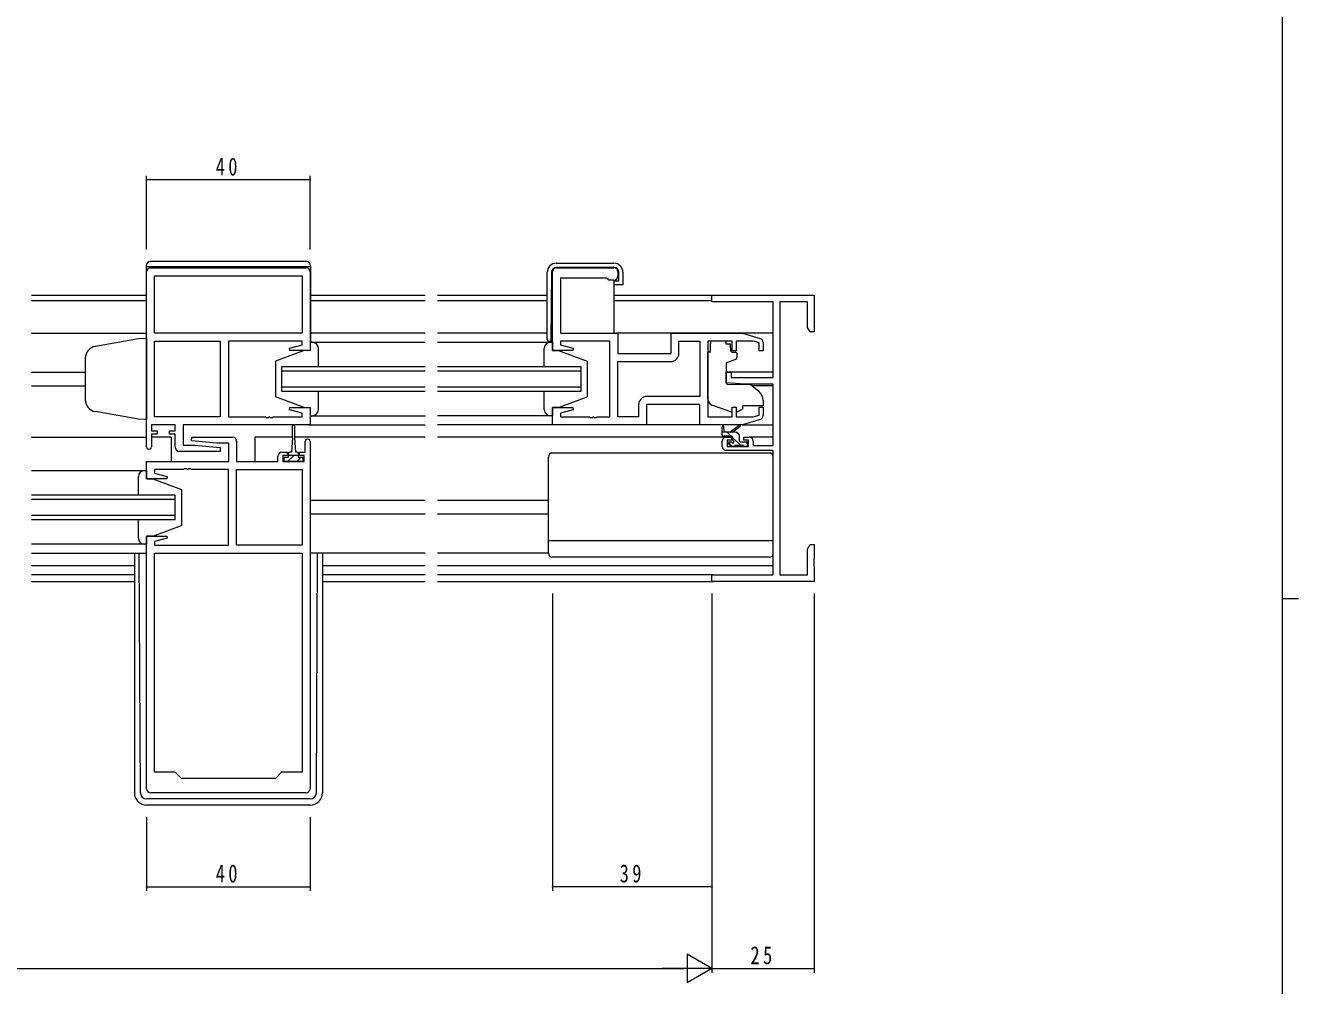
# Model space of a CAD drawing. Units: millimetres, scale not verified. Extents: x -567 to 567, y -403 to 403.
# Drawn here: x 230 to 541.3, y -70.6 to 164.2 of the extents above; entities that cross this region are included whole.
import ezdxf

# ---------------------------------------------------------------- set-up
doc = ezdxf.new("R2010")
doc.units = ezdxf.units.MM
doc.header["$LTSCALE"] = 2
for name, color, linetype, lineweight in [('0-1_YKK_ZWAK', 7, 'Continuous', 18), ('0-3_YKK_11', 7, 'Continuous', 18), ('0-4_YKK_12', 2, 'Continuous', 18), ('0-5_YKK_13', 4, 'Continuous', 18), ('0-7_YKK_D', 6, 'Continuous', 18)]:
    doc.layers.add(name, color=color, linetype=linetype, lineweight=lineweight)
doc.styles.add('ＭＳ ゴシック', font='')
doc.styles.get('ＭＳ ゴシック').set_extended_font_data('MS Gothic')

msp = doc.modelspace()

# ---------------------------------------------------------------- linework, layer by layer
at = {"layer": '0-1_YKK_ZWAK'}
for p, q in [((537.274, 399), (537.274, -351)), ((537.274, 24), (541.274, 24))]:
    msp.add_line(p, q, dxfattribs=at)
at = {"layer": '0-3_YKK_11'}
for p, q in [((259.591, 61.116), (259.591, 103.916)), ((260.591, 104.916), (298.591, 104.916)), ((261.521, 102.986), (297.661, 102.986)), ((261.521, 88.916), (261.521, 102.986)), ((261.521, 102.986), (297.661, 102.986)), ((297.661, 102.986), (297.661, 88.916)), ((299.591, 103.916), (299.591, 84.716)), ((358.841, 84.716), (358.841, 103.916)), ((359.841, 104.916), (373.841, 104.916)), ((374.841, 103.916), (374.841, 102.916)), ((360.771, 102.416), (360.771, 88.916)), ((372.141, 102.416), (360.771, 102.416)), ((372.341, 102.216), (372.141, 102.416)), ((372.641, 101.916), (372.341, 102.216)), ((373.841, 101.916), (372.641, 101.916)), ((397.841, 98.216), (422.841, 98.216)), ((397.841, 96.586), (397.841, 98.216)), ((412.841, 96.586), (397.841, 96.586)), ((412.841, 78.116), (412.841, 96.586)), ((421.211, 96.586), (414.471, 96.586)), ((414.471, 96.586), (414.471, 29.846)), ((421.211, 90.307), (421.211, 96.586)), ((422.841, 98.216), (422.841, 89.216)), ((421.841, 89.216), (421.211, 90.307)), ((297.661, 88.916), (261.521, 88.916)), ((360.771, 88.916), (374.841, 88.916)), ((374.841, 88.916), (374.841, 83.916)), ((387.841, 88.916), (405.341, 88.916)), ((387.841, 83.916), (387.841, 88.916)), ((405.341, 88.916), (409.628, 87.629)), ((422.841, 89.216), (421.841, 89.216)), ((261.521, 86.986), (277.591, 86.986)), ((261.521, 68.446), (261.521, 86.986)), ((277.591, 86.986), (277.591, 68.446)), ((277.591, 86.986), (277.591, 68.446)), ((279.591, 86.986), (279.591, 68.446)), ((297.661, 86.986), (279.591, 86.986)), ((294.561, 85.238), (297.661, 86.068)), ((294.63, 84.716), (294.561, 85.238)), ((299.591, 84.716), (294.63, 84.716)), ((297.661, 86.068), (297.661, 86.986)), ((363.801, 84.716), (358.841, 84.716)), ((360.771, 86.986), (360.771, 86.068)), ((372.841, 86.986), (360.771, 86.986)), ((360.771, 86.068), (363.87, 85.238)), ((363.87, 85.238), (363.801, 84.716)), ((372.841, 68.446), (372.841, 86.986)), ((389.771, 86.986), (394.911, 86.986)), ((389.771, 83.986), (389.771, 86.986)), ((394.911, 86.986), (394.911, 73.446)), ((394.911, 86.986), (394.911, 73.446)), ((396.841, 86.986), (396.841, 68.446)), ((402.741, 86.986), (396.841, 86.986)), ((402.741, 84.616), (402.741, 86.986)), ((403.741, 84.616), (402.741, 84.616)), ((403.741, 86.986), (403.741, 84.616)), ((407.946, 86.986), (403.741, 86.986)), ((409.341, 86.567), (407.946, 86.986)), ((409.341, 84.616), (409.341, 86.567)), ((410.341, 84.616), (409.341, 84.616)), ((410.341, 86.672), (410.341, 84.616)), ((374.841, 83.916), (387.841, 83.916)), ((374.841, 81.986), (387.771, 81.986)), ((374.841, 68.446), (374.841, 81.986)), ((401.341, 79.416), (402.541, 79.416)), ((401.341, 76.809), (401.341, 79.416)), ((402.541, 79.416), (402.541, 78.116)), ((402.541, 78.116), (412.841, 78.116)), ((405.841, 76.416), (401.341, 76.809)), ((412.841, 76.416), (405.841, 76.416)), ((412.841, 61.416), (412.841, 76.416)), ((394.911, 73.446), (381.911, 73.446)), ((294.561, 70.193), (294.63, 70.716)), ((297.661, 69.363), (294.561, 70.193)), ((294.63, 70.716), (299.591, 70.716)), ((297.661, 68.446), (297.661, 69.363)), ((299.591, 70.716), (299.591, 66.516)), ((358.841, 70.716), (363.801, 70.716)), ((358.841, 66.516), (358.841, 70.716)), ((363.87, 70.193), (360.771, 69.363)), ((360.771, 69.363), (360.771, 68.446)), ((363.801, 70.716), (363.87, 70.193)), ((379.911, 71.446), (379.911, 68.446)), ((381.841, 71.516), (381.841, 66.516)), ((394.841, 71.516), (381.841, 71.516)), ((394.841, 66.516), (394.841, 71.516)), ((402.741, 70.816), (403.741, 70.816)), ((402.741, 68.446), (402.741, 70.816)), ((403.741, 70.816), (403.741, 68.446)), ((407.946, 68.446), (409.341, 68.864)), ((409.341, 70.816), (410.341, 70.816)), ((409.341, 68.864), (409.341, 70.816)), ((410.341, 70.816), (410.341, 68.76)), ((260.791, 66.516), (260.791, 65.016)), ((266.591, 66.516), (260.791, 66.516)), ((277.591, 68.446), (261.521, 68.446)), ((266.591, 65.016), (266.591, 66.516)), ((268.521, 66.516), (268.521, 61.516)), ((299.591, 66.516), (268.521, 66.516)), ((279.591, 68.446), (288.632, 68.446)), ((288.632, 68.446), (288.816, 68.326)), ((288.816, 68.326), (289.366, 68.326)), ((289.366, 68.326), (289.549, 68.446)), ((289.549, 68.446), (289.632, 68.446)), ((289.632, 68.446), (289.816, 68.326)), ((289.816, 68.326), (290.366, 68.326)), ((290.366, 68.326), (290.549, 68.446)), ((290.549, 68.446), (297.661, 68.446)), ((381.841, 66.516), (358.841, 66.516)), ((360.771, 68.446), (367.882, 68.446)), ((367.882, 68.446), (368.066, 68.326)), ((368.066, 68.326), (368.616, 68.326)), ((368.616, 68.326), (368.799, 68.446)), ((368.799, 68.446), (368.882, 68.446)), ((368.882, 68.446), (369.066, 68.326)), ((369.066, 68.326), (369.616, 68.326)), ((369.616, 68.326), (369.799, 68.446)), ((369.799, 68.446), (372.841, 68.446)), ((379.911, 68.446), (374.841, 68.446)), ((405.341, 66.516), (394.841, 66.516)), ((396.841, 68.446), (402.741, 68.446)), ((403.741, 68.446), (407.946, 68.446)), ((409.628, 67.802), (405.341, 66.516)), ((260.791, 65.016), (262.191, 65.016)), ((260.791, 64.216), (260.791, 61.116)), ((262.191, 64.216), (260.791, 64.216)), ((262.191, 65.016), (262.191, 64.216)), ((265.191, 65.016), (266.591, 65.016)), ((265.191, 64.216), (265.191, 65.016)), ((266.591, 64.216), (265.191, 64.216)), ((266.591, 61.016), (266.591, 64.216)), ((270.571, 62.559), (270.613, 63.516)), ((276.784, 62.016), (270.571, 62.559)), ((270.613, 63.516), (280.591, 63.516)), ((281.591, 62.516), (281.591, 57.516)), ((298.391, 59.816), (298.391, 62.416)), ((299.591, 62.416), (299.591, -22.484)), ((400.341, 61.216), (400.341, 62.516)), ((401.341, 63.516), (402.641, 63.516)), ((401.541, 62.716), (401.541, 61.216)), ((402.641, 62.716), (401.541, 62.716)), ((402.641, 63.516), (402.641, 62.716)), ((405.641, 63.516), (406.941, 63.516)), ((405.641, 62.716), (405.641, 63.516)), ((406.741, 62.716), (405.641, 62.716)), ((406.741, 61.216), (406.741, 62.716)), ((407.941, 62.516), (407.941, 61.416)), ((277.569, 60.016), (267.591, 60.016)), ((268.521, 61.516), (271.398, 61.516)), ((271.398, 61.516), (277.611, 60.972)), ((279.661, 62.016), (276.784, 62.016)), ((277.611, 60.972), (277.569, 60.016)), ((279.661, 57.516), (279.661, 62.016)), ((292.691, 59.816), (293.991, 59.816)), ((293.991, 59.816), (293.991, 59.016)), ((296.991, 59.816), (298.391, 59.816)), ((296.991, 59.016), (296.991, 59.816)), ((412.841, 60.216), (401.341, 60.216)), ((401.541, 61.216), (406.741, 61.216)), ((407.941, 61.416), (412.841, 61.416)), ((412.841, 29.846), (412.841, 60.216)), ((259.591, 57.516), (279.661, 57.516)), ((259.591, 53.316), (259.591, 57.516)), ((281.591, 57.516), (291.691, 57.516)), ((291.691, 57.516), (291.691, 58.816)), ((292.891, 59.016), (292.891, 57.516)), ((293.991, 59.016), (292.891, 59.016)), ((292.891, 57.516), (298.091, 57.516)), ((298.091, 59.016), (296.991, 59.016)), ((298.091, 57.516), (298.091, 59.016)), ((264.551, 53.316), (259.591, 53.316)), ((261.521, 55.586), (261.521, 54.668)), ((268.632, 55.586), (261.521, 55.586)), ((261.521, 54.668), (264.62, 53.838)), ((264.62, 53.838), (264.551, 53.316)), ((268.816, 55.706), (268.632, 55.586)), ((269.366, 55.706), (268.816, 55.706)), ((269.549, 55.586), (269.366, 55.706)), ((269.632, 55.586), (269.549, 55.586)), ((269.816, 55.706), (269.632, 55.586)), ((270.366, 55.706), (269.816, 55.706)), ((270.549, 55.586), (270.366, 55.706)), ((279.591, 55.586), (270.549, 55.586)), ((279.591, 37.046), (279.591, 55.586)), ((281.591, 37.046), (281.591, 55.586)), ((281.591, 55.586), (297.661, 55.586)), ((281.591, 37.046), (281.591, 55.586)), ((297.661, 55.586), (297.661, 37.046)), ((259.591, 39.316), (264.551, 39.316)), ((259.591, -22.484), (259.591, 39.316)), ((264.62, 38.793), (261.521, 37.963)), ((261.521, 37.963), (261.521, 37.046)), ((264.551, 39.316), (264.62, 38.793)), ((261.521, 37.046), (279.591, 37.046)), ((261.521, -18.484), (261.521, 35.116)), ((261.521, 35.116), (297.661, 35.116)), ((261.521, -18.484), (261.521, 35.116)), ((297.661, 37.046), (281.591, 37.046)), ((297.661, 35.116), (297.661, -18.484)), ((421.211, 36.124), (421.841, 37.216)), ((421.211, 29.846), (421.211, 36.124)), ((421.841, 37.216), (422.841, 37.216)), ((422.841, 37.216), (422.841, 33.674)), ((422.841, 33.674), (422.721, 33.491)), ((422.721, 33.491), (422.721, 32.941)), ((422.721, 32.941), (422.841, 32.757)), ((422.841, 32.674), (422.721, 32.491)), ((422.721, 32.491), (422.721, 31.941)), ((422.721, 31.941), (422.841, 31.757)), ((422.841, 32.757), (422.841, 32.674)), ((422.841, 31.757), (422.841, 28.216)), ((397.841, 29.846), (412.841, 29.846)), ((397.841, 28.216), (397.841, 29.846)), ((422.841, 28.216), (397.841, 28.216)), ((414.471, 29.846), (421.211, 29.846)), ((266.591, -18.484), (261.521, -18.484)), ((268.091, -19.984), (266.591, -18.484)), ((292.591, -18.484), (291.091, -19.984)), ((297.661, -18.484), (292.591, -18.484)), ((291.091, -19.984), (268.091, -19.984)), ((298.591, -23.484), (260.591, -23.484))]:
    msp.add_line(p, q, dxfattribs=at)
for centre, radius, start, end in [((260.591, 103.916), 1, 90.00001, 179.99999), ((298.591, 103.916), 1, 0.00001, 89.99999), ((359.841, 103.916), 1, 90.00001, 179.99999), ((373.841, 103.916), 1, 0.00001, 89.99999), ((373.841, 102.916), 1, 270.00001, 359.99999), ((409.341, 86.672), 1, 359.99996, 73.30074), ((387.771, 83.986), 2, 270.00001, 359.99999), ((381.911, 71.446), 2, 90.00001, 179.99999), ((409.341, 68.76), 1, 286.69926, 0.00004), ((280.591, 62.516), 1, 0.00001, 89.99999), ((298.991, 62.416), 0.6, 359.99999, 180.00001), ((401.341, 62.516), 1, 90.00001, 179.99999), ((406.941, 62.516), 1, 0.00001, 89.99999), ((260.191, 61.116), 0.6, 179.99999, 0.00001), ((267.591, 61.016), 1, 180.00001, 269.99999), ((292.691, 58.816), 1, 90.00001, 179.99999), ((401.341, 61.216), 1, 180.00001, 269.99999), ((260.591, -22.484), 1, 180.00001, 269.99999), ((298.591, -22.484), 1, 270.00001, 359.99999)]:
    msp.add_arc(centre, radius, start, end, dxfattribs=at)
at = {"layer": '0-4_YKK_12'}
for p, q in [((231.466, 98.216), (259.491, 98.216)), ((259.491, 96.816), (231.466, 96.816)), ((299.691, 98.216), (327.716, 98.216)), ((327.716, 96.816), (299.691, 96.816)), ((330.716, 98.216), (357.567, 98.216)), ((357.567, 96.816), (330.716, 96.816)), ((373.867, 98.216), (398.141, 98.216)), ((397.849, 96.816), (373.867, 96.816)), ((231.466, 88.916), (259.491, 88.916)), ((327.716, 88.916), (299.691, 88.916)), ((357.567, 88.916), (330.716, 88.916)), ((412.841, 88.916), (374.341, 88.916)), ((231.466, 79.416), (244.591, 79.416)), ((292.591, 79.716), (327.716, 79.716)), ((365.841, 80.716), (330.716, 80.716)), ((330.716, 79.716), (365.841, 79.716)), ((412.841, 79.416), (401.341, 79.416)), ((231.466, 76.016), (244.591, 76.016)), ((327.716, 75.716), (292.591, 75.716)), ((365.841, 75.716), (330.716, 75.716)), ((412.841, 76.016), (407.718, 76.016)), ((299.091, 66.516), (327.716, 66.516)), ((359.341, 66.516), (330.716, 66.516)), ((231.466, 63.516), (259.591, 63.516)), ((265.591, 63.516), (260.791, 63.516)), ((265.591, 63.516), (265.591, 57.516)), ((295.241, 63.516), (286.091, 63.516)), ((286.091, 63.516), (286.091, 57.516)), ((327.716, 63.516), (295.741, 63.516)), ((401.341, 63.516), (330.716, 63.516)), ((412.841, 63.516), (406.941, 63.516)), ((266.591, 49.316), (231.466, 49.316)), ((231.466, 48.316), (266.591, 48.316)), ((327.716, 48.016), (299.591, 48.016)), ((357.841, 48.016), (330.716, 48.016)), ((266.591, 44.316), (231.466, 44.316)), ((327.716, 44.616), (299.591, 44.616)), ((357.841, 44.616), (330.716, 44.616)), ((231.466, 35.116), (259.591, 35.116)), ((231.466, 32.116), (256.591, 32.116)), ((302.591, 32.116), (327.716, 32.116)), ((330.716, 32.116), (412.841, 32.116)), ((256.591, 29.846), (231.466, 29.846)), ((231.466, 28.216), (256.591, 28.216)), ((327.716, 29.846), (302.591, 29.846)), ((302.591, 28.216), (327.716, 28.216)), ((398.141, 29.846), (330.716, 29.846)), ((330.716, 28.216), (398.141, 28.216))]:
    msp.add_line(p, q, dxfattribs=at)
for points in [[(327.716, 80.716), (292.591, 80.716), (292.591, 74.716), (327.716, 74.716)], [(330.716, 74.716), (365.841, 74.716), (365.841, 80.716)], [(231.466, 43.316), (266.591, 43.316), (266.591, 49.316)]]:
    msp.add_lwpolyline(points, dxfattribs=at)
at = {"layer": '0-5_YKK_13'}
for p, q in [((298.691, 106.416), (260.491, 106.416)), ((359.767, 106.016), (373.867, 106.016)), ((259.491, 105.416), (259.491, 87.68)), ((259.491, 105.216), (299.691, 105.216)), ((299.691, 105.416), (299.691, 86.716)), ((357.567, 87.416), (357.567, 103.816)), ((358.615, 103.826), (358.467, 86.916)), ((373.867, 105.016), (359.815, 105.016)), ((375.067, 101.716), (375.067, 103.816)), ((373.867, 101.716), (373.867, 88.916)), ((373.867, 101.716), (375.067, 101.716)), ((375.567, 100.716), (373.867, 100.716)), ((259.591, 87.616), (259.591, 67.816)), ((358.841, 89.216), (358.487, 89.216)), ((298.091, 84.716), (291.091, 82.116)), ((298.091, 84.716), (291.091, 82.116)), ((299.591, 86.717), (327.716, 86.716)), ((301.591, 81.116), (301.591, 85.216)), ((301.591, 80.716), (301.591, 85.216)), ((330.716, 86.715), (358.841, 86.714)), ((356.841, 80.716), (356.841, 85.216)), ((358.467, 86.916), (358.067, 86.916)), ((360.341, 84.716), (367.341, 82.116)), ((397.441, 84.316), (396.841, 84.316)), ((396.841, 72.76), (396.841, 84.316)), ((401.241, 86.986), (397.441, 86.986)), ((397.441, 86.986), (397.441, 86.316)), ((397.441, 85.316), (397.441, 86.316)), ((397.441, 84.316), (397.441, 85.316)), ((401.241, 86.986), (401.241, 86.316)), ((401.241, 86.316), (402.411, 86.316)), ((402.411, 85.316), (402.411, 86.316)), ((402.411, 85.316), (402.411, 84.616)), ((402.711, 84.316), (403.641, 84.316)), ((244.591, 82.736), (244.591, 72.559)), ((291.091, 82.116), (291.091, 73.316)), ((291.091, 82.116), (291.091, 73.316)), ((367.341, 82.116), (367.341, 73.316)), ((401.341, 81.319), (401.341, 76.713)), ((403.612, 82.496), (401.611, 81.768)), ((403.941, 84.016), (403.941, 82.966)), ((301.591, 70.216), (301.591, 74.716)), ((356.841, 70.216), (356.841, 74.716)), ((401.558, 76.414), (406.944, 76.367)), ((407.578, 76.133), (409.269, 74.714)), ((298.091, 70.716), (291.091, 73.316)), ((298.091, 70.716), (291.091, 73.316)), ((301.591, 70.216), (301.591, 74.316)), ((360.341, 70.716), (367.341, 73.316)), ((410.341, 72.416), (410.341, 71.116)), ((257.591, 67.886), (247.07, 69.741)), ((298.091, 70.716), (299.591, 70.716)), ((298.091, 70.716), (299.591, 70.716)), ((299.591, 68.715), (327.716, 68.715)), ((358.841, 68.716), (330.716, 68.716)), ((360.341, 70.716), (358.841, 70.716)), ((402.469, 69.675), (397.831, 71.35)), ((404.034, 69.709), (405.341, 70.319)), ((405.341, 70.816), (405.341, 70.319)), ((259.591, 67.816), (257.591, 67.886)), ((295.241, 63.316), (295.241, 66.266)), ((295.741, 66.266), (295.741, 63.316)), ((395.341, 66.516), (381.341, 66.516)), ((400.341, 64.016), (400.341, 66.015)), ((400.641, 65.842), (400.839, 64.716)), ((402.241, 64.716), (404.459, 66.398)), ((402.841, 64.716), (404.66, 66.117)), ((405.267, 66.516), (412.841, 66.516)), ((295.241, 63.316), (294.991, 59.816)), ((295.741, 63.316), (295.991, 59.816)), ((403.541, 64.716), (400.341, 64.716)), ((402.641, 63.716), (400.641, 63.716)), ((402.558, 63.716), (401.558, 64.716)), ((402.141, 62.316), (402.48, 62.316)), ((402.941, 62.777), (402.941, 63.416)), ((404.858, 61.416), (402.941, 63.333)), ((404.491, 64.028), (403.854, 64.666)), ((404.541, 62.616), (404.541, 63.716)), ((404.841, 62.316), (406.241, 62.316)), ((406.541, 61.978), (406.203, 62.316)), ((294.241, 59.416), (294.241, 58.616)), ((294.991, 59.816), (294.641, 59.816)), ((296.341, 59.816), (295.991, 59.816)), ((296.741, 58.616), (296.741, 59.416)), ((411.841, 59.616), (358.841, 59.616)), ((402.813, 61.216), (401.875, 62.154)), ((402.429, 61.304), (401.929, 61.804)), ((403.241, 61.216), (402.641, 61.216)), ((405.541, 61.416), (403.441, 61.416)), ((406.241, 61.216), (405.741, 61.216)), ((406.541, 62.016), (406.541, 61.516)), ((295.491, 58.942), (294.064, 57.516)), ((294.241, 59.116), (296.741, 59.116)), ((295.664, 59.116), (295.491, 58.942)), ((297.409, 58.616), (296.309, 57.516)), ((357.841, 35.116), (357.841, 58.616)), ((412.841, 35.116), (412.841, 58.616)), ((231.466, 55.315), (259.591, 55.314)), ((257.591, 49.316), (257.591, 53.816)), ((261.091, 53.316), (268.091, 50.716)), ((268.091, 50.716), (268.091, 41.916)), ((257.591, 38.816), (257.591, 43.316)), ((261.091, 39.316), (268.091, 41.916)), ((261.091, 39.316), (259.591, 39.316)), ((412.841, 38.156), (357.841, 38.156)), ((259.591, 37.316), (231.466, 37.316)), ((256.591, 35.116), (256.591, -23.482)), ((258.084, -23.489), (257.8, 35.116)), ((327.716, 35.116), (299.591, 35.116)), ((301.098, -23.489), (301.382, 35.116)), ((302.591, 35.116), (302.591, -23.482)), ((357.841, 35.116), (330.716, 35.116)), ((411.841, 34.116), (358.841, 34.116)), ((299.598, -24.982), (259.584, -24.982)), ((299.591, -26.482), (259.591, -26.482))]:
    msp.add_line(p, q, dxfattribs=at)
for points in [[(376.067, 103.816), (376.067, 100.716), (375.567, 100.716)], [(259.591, 87.616), (257.591, 87.546), (247.07, 85.691)], [(300.091, 86.716), (299.591, 86.716), (299.591, 84.716), (298.091, 84.716)], [(300.091, 86.716), (299.591, 86.716), (299.591, 84.716), (298.091, 84.716)], [(358.341, 86.716), (358.841, 86.716), (358.841, 84.716), (360.341, 84.716)], [(299.591, 70.716), (299.591, 68.716), (300.091, 68.716)], [(299.591, 70.716), (299.591, 68.716), (300.091, 68.716)], [(358.841, 70.716), (358.841, 68.716), (358.341, 68.716)], [(410.341, 71.116), (405.341, 71.116), (405.341, 70.816)], [(296.741, 58.616), (297.791, 58.616), (297.791, 57.516), (293.191, 57.516), (293.191, 58.616), (294.241, 58.616)], [(259.091, 55.316), (259.591, 55.316), (259.591, 53.316), (261.091, 53.316)], [(259.591, 39.316), (259.591, 37.316), (259.091, 37.316)]]:
    msp.add_lwpolyline(points, dxfattribs=at)
for centre, radius, start, end in [((260.491, 105.416), 1, 90, 180), ((298.691, 105.416), 1, 0, 90), ((359.767, 103.816), 2.2, 90, 180), ((373.867, 103.816), 2.2, 0, 90), ((359.815, 103.816), 1.2, 90, 179.5), ((373.867, 103.816), 1.2, 0, 90), ((358.067, 87.416), 0.5, 180, 270), ((247.591, 82.736), 3, 100, 180), ((300.091, 85.216), 1.5, 0, 90), ((300.091, 85.216), 1.5, 0, 90), ((358.341, 85.216), 1.5, 90, 180), ((402.711, 84.616), 0.3, 180, 270), ((403.641, 84.016), 0.3, 0, 90), ((401.841, 81.319), 0.5, 110, 180), ((403.441, 82.966), 0.5, 290, 0), ((401.641, 76.713), 0.3, 180, 269.5), ((406.935, 75.367), 1, 50, 89.5), ((407.341, 72.416), 3, 0, 50), ((247.591, 72.695), 3, 180, 260), ((398.341, 72.76), 1.5, 180, 250.14674), ((300.091, 70.216), 1.5, 270, 0), ((300.091, 70.216), 1.5, 270, 0), ((358.341, 70.216), 1.5, 180, 270), ((402.809, 70.616), 1, 250.14674, 266.11316), ((403.612, 70.616), 1, 277.40692, 295), ((295.491, 66.266), 0.25, 0, 180), ((400.541, 66.015), 0.2, 300, 180), ((404.641, 66.316), 0.2, 275.58288, 155.58289), ((400.641, 64.016), 0.3, 180, 270), ((402.141, 62.016), 0.3, 90, 225), ((402.48, 62.016), 0.3, 33.05573, 90), ((402.641, 63.416), 0.3, 0, 90), ((402.941, 62.316), 0.25, 213.05573, 56.94427), ((403.241, 62.777), 0.3, 180, 236.94427), ((403.541, 63.716), 1, 0, 90), ((404.841, 62.616), 0.3, 180, 270), ((406.241, 62.016), 0.3, 0, 90), ((294.641, 59.416), 0.4, 90, 180), ((296.341, 59.416), 0.4, 0, 90), ((358.841, 58.616), 1, 90, 180), ((402.641, 61.516), 0.3, 225, 270), ((403.241, 61.416), 0.2, 270, 0), ((405.741, 61.416), 0.2, 180, 270), ((406.241, 61.516), 0.3, 270, 0), ((411.841, 58.616), 1, 0, 90), ((259.091, 53.816), 1.5, 90, 180), ((259.091, 38.816), 1.5, 180, 270), ((358.841, 35.116), 1, 180, 270), ((411.841, 35.116), 1, 270, 0), ((259.591, -23.482), 3, 180, 270), ((259.584, -23.482), 1.5, 180.27724, 270), ((299.591, -23.482), 3, 270, 0), ((299.598, -23.482), 1.5, 270, 359.72276)]:
    msp.add_arc(centre, radius, start, end, dxfattribs=at)
at = {"layer": '0-7_YKK_D'}
for p, q in [((259.591, 109.416), (259.591, 127.416)), ((299.591, 126.416), (259.591, 126.416)), ((299.591, 109.416), (299.591, 127.416)), ((358.841, 25.216), (358.841, -47.484)), ((397.841, 25.216), (397.841, -67.484)), ((397.841, 25.216), (397.841, -47.484)), ((397.841, 25.216), (397.841, -67.484)), ((422.841, 25.216), (422.841, -67.484)), ((259.591, -29.482), (259.591, -47.482)), ((299.591, -29.482), (299.591, -47.482)), ((259.591, -46.482), (299.591, -46.482)), ((397.841, -46.484), (358.841, -46.484)), ((397.841, -66.484), (391.779, -62.984)), ((391.779, -62.984), (391.779, -69.984)), ((-95.159, -66.484), (390.841, -66.484)), ((397.841, -66.484), (385.716, -66.484)), ((397.841, -66.484), (391.779, -69.984)), ((397.841, -66.484), (422.841, -66.484))]:
    msp.add_line(p, q, dxfattribs=at)
for centre, start, end in [((259.591, 126.416), 0, 180), ((259.591, 126.416), 180, 0), ((299.591, 126.416), 0, 180), ((299.591, 126.416), 180, 0), ((259.591, -46.482), 0, 180), ((259.591, -46.482), 180, 0), ((299.591, -46.482), 0, 180), ((299.591, -46.482), 180, 0), ((358.841, -46.484), 0, 180), ((358.841, -46.484), 180, 0), ((397.841, -46.484), 0, 180), ((397.841, -46.484), 180, 0), ((422.841, -66.484), 0, 180), ((422.841, -66.484), 180, 0)]:
    msp.add_arc(centre, 0.106, start, end, dxfattribs=at)

# ---------------------------------------------------------------- texts
at = {"layer": '0-7_YKK_D', "color": 7, "char_height": 4.399, "attachment_point": 7, "style": 'ＭＳ ゴシック'}
for s, insert in [('\\T1.37;\\W0.75;40', (276.496, 127.416)), ('\\T1.37;\\W0.75;40', (276.496, -45.482)), ('\\T1.37;\\W0.75;39', (375.271, -45.484)), ('\\T1.37;\\W0.75;25', (407.259, -65.484))]:
    msp.add_mtext(s, dxfattribs=dict(at, insert=insert))

doc.saveas('drawing.dxf')
